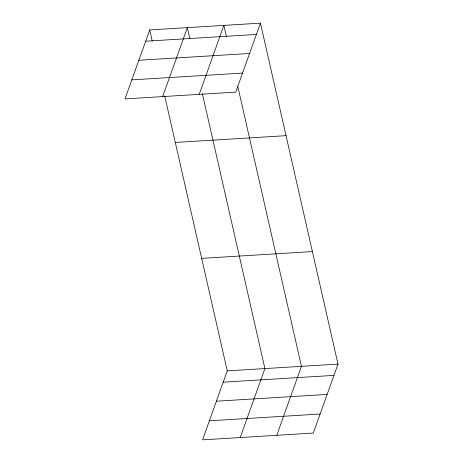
<?xml version="1.0" encoding="UTF-8"?>
<svg xmlns="http://www.w3.org/2000/svg" width="463" height="463" viewBox="0 0 463 463"><rect width="100%" height="100%" fill="white"/><g stroke="black" fill="none" stroke-linecap="round" stroke-linejoin="round"><path stroke-width="0.69" d="M149.699 29.939L125.004 98.903L235.748 92.114L260.443 23.15L149.699 29.939L152.229 41.051M162.658 96.593L187.353 27.63L189.882 38.742M199.206 94.354L223.895 25.39L226.424 36.502M164.706 95.916L227.252 370.886L202.557 439.85L313.301 433.061L337.996 364.097L260.443 23.15M240.21 437.541L264.905 368.577L202.36 93.613M276.758 435.301L301.448 366.337L237.797 86.506M145.66 41.224L256.398 34.436M138.842 60.259L249.586 53.471M131.822 79.867L242.566 73.079M175.292 142.454L286.036 135.665M201.66 258.371L312.403 251.583M227.252 370.886L337.996 364.097M223.212 382.172L333.95 375.383M216.395 401.207L327.138 394.418M209.374 420.815L320.118 414.026"/></g></svg>
